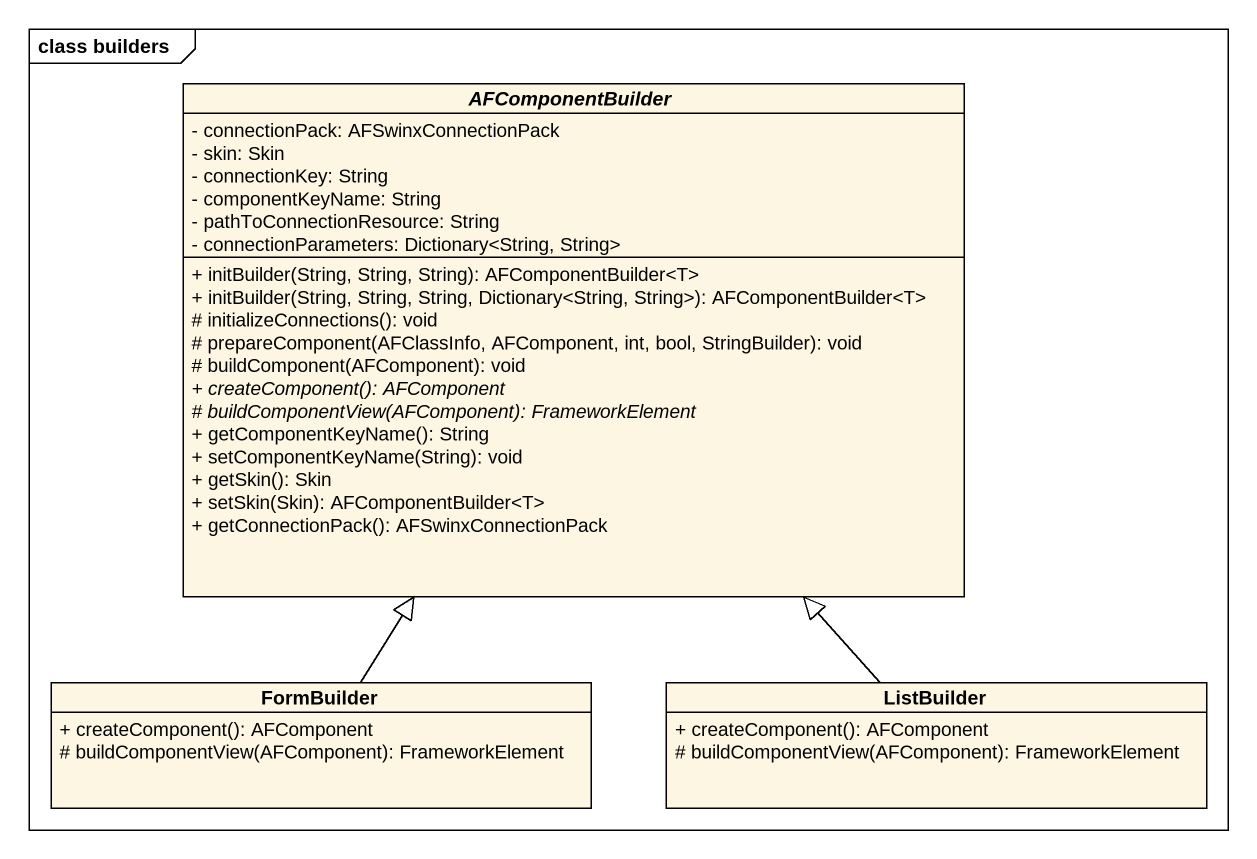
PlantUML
@startuml
mainframe class builders
hide circle
hide empty members
skinparam classAttributeIconSize 0
abstract class AFComponentBuilder {
  - connectionPack: AFSwinxConnectionPack
  - skin: Skin
  - connectionKey: String
  - componentKeyName: String
  - pathToConnectionResource: String
  - connectionParameters: Dictionary<String, String>
  + initBuilder(String, String, String): AFComponentBuilder<T>
  + initBuilder(String, String, String, Dictionary<String, String>): AFComponentBuilder<T>
  # initializeConnections(): void
  # prepareComponent(AFClassInfo, AFComponent, int, bool, StringBuilder): void
  # buildComponent(AFComponent): void
  {abstract} + createComponent(): AFComponent
  {abstract} # buildComponentView(AFComponent): FrameworkElement
  + getComponentKeyName(): String
  + setComponentKeyName(String): void
  + getSkin(): Skin
  + setSkin(Skin): AFComponentBuilder<T>
  + getConnectionPack(): AFSwinxConnectionPack
}
class FormBuilder {
  + createComponent(): AFComponent
  # buildComponentView(AFComponent): FrameworkElement
}
class ListBuilder {
  + createComponent(): AFComponent
  # buildComponentView(AFComponent): FrameworkElement
}
FormBuilder -up-|> AFComponentBuilder
ListBuilder -up-|> AFComponentBuilder
@enduml
